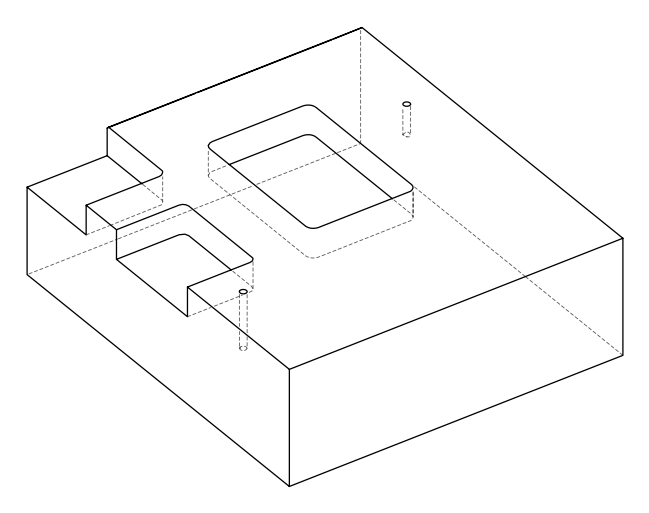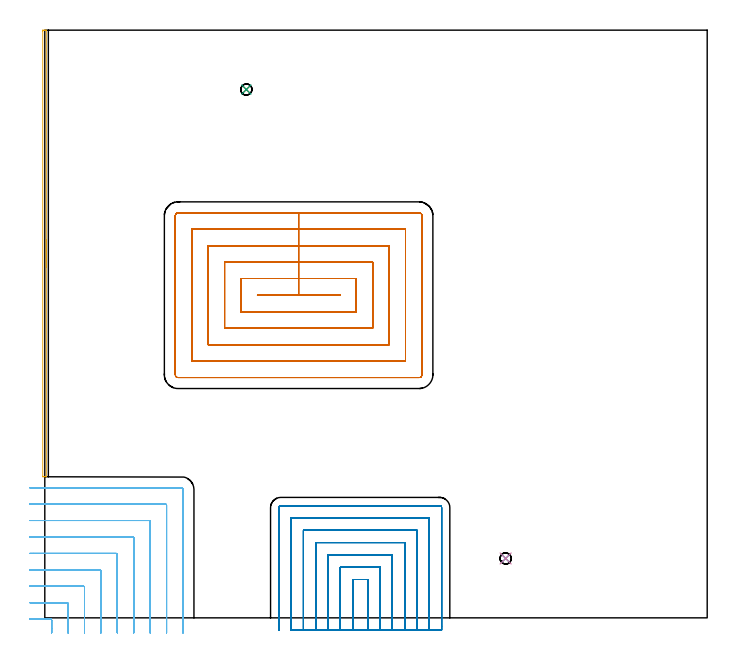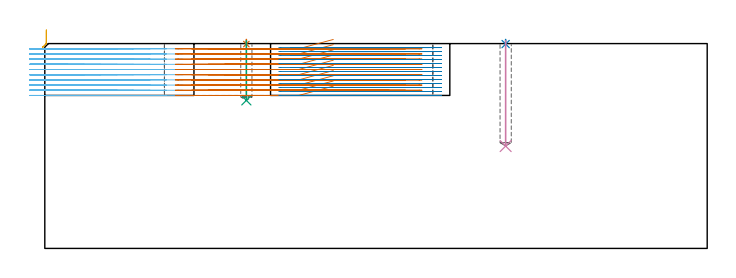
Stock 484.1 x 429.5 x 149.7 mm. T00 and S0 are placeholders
(PLAN: 8 operations, 4 tool changes, 129.8 min)
(1 SPOT_DRILL | STEP1POCKET | NXT0321_9005460120000 | 0.03 min | 0 mm3)
(2 SPOT_DRILL_1 | STEP1POCKET_1 | NXT0321_9005460120000 | 0.03 min | 0 mm3)
(3 DRILL_BLIND_HOLE_INTO_CENTER | STEP1POCKET | UGT0301_477 | 0.18 min | 2084 mm3)
(4 DRILL_BLIND_HOLE_INTO_CENTER_1 | STEP1POCKET_1 | UGT0301_477 | 0.31 min | 3830 mm3)
(5 AREA_MILL | FG_CHAMFER_SURFACE | UGT0205_001 | 2.77 min | 1105 mm3)
(6 MILL_CORNER_NOTCH_RECTANGULAR | CORNER_NOTCH_RECTANGULAR | NXT0201_012 | Follow Part, ap 4, ae 75% | 24.34 min | 425246 mm3)
(7 MILL_RECTANGULAR_POCKET | POCKET_RECTANGULAR_STRAIGHT | NXT0201_012 | Follow Part, ap 4, ae 75% | 45.61 min | 1011156 mm3)
(8 MILL_SLOT | SLOT_PARTIAL_RECTANGULAR | NXT0201_011 | Follow Part, ap 3, ae 75% | 56.55 min | 436104 mm3)
(TOOL NXT0321_9005460120000 | NC Spot Drill, 142deg, 12mm, Carbide, Uncoated | D12 PA142 FL30 Z2)
(TOOL UGT0301_477 | Carbide Drill 8.2 mm | D8.2 PA118 FL75 Z2)
(TOOL UGT0205_001 | Chamfer Mill 20 x 3 x 45 deg. | D20 FL50 Z2)
(TOOL NXT0201_012 | ENDMILL 16mm [2P460-1600-NA 1630] | D16 FL38 Z6)
(TOOL NXT0201_011 | ENDMILL 12mm [2P460-1200-NA 1630] | D12 FL38 Z6)
(OP 1 SPOT_DRILL)
G17 G21 G94 G90
T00 M6
G54
G17 G0 G90 X147.3 Y386.1 S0 M3
G43 Z159.7 H0
G94 G81 G98 Z149.347 F250. R152.7
G80
M5
M2
(OP 2 SPOT_DRILL_1)
G17 G21 G94 G90
T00 M6
G54
G17 G0 G90 X336.8 Y43.4 S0 M3
G43 Z159.7 H0
G94 G81 G98 Z149.347 F250. R152.7
G80
M5
M2
(OP 3 DRILL_BLIND_HOLE_INTO_CENTER)
G17 G21 G94 G90
T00 M6
G54
G17 G0 G90 X147.3 Y386.1 S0 M3
G43 Z159.7 H0
G94 G81 G98 Z108.2 F250. R151.7
G80
M5
M2
(OP 4 DRILL_BLIND_HOLE_INTO_CENTER_1)
G17 G21 G94 G90
T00 M6
G54
G17 G0 G90 X336.8 Y43.4 S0 M3
G43 Z159.7 H0
G94 G81 G98 Z74.8 F250. R151.7
G80
M5
M2
(OP 5 AREA_MILL)
G17 G21 G94 G90
T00 M6
G54
G17 G0 G90 X1.1 Y276.3 S1061 M3
G43 Z159.7 H0
G94 G1 Y276.262 Z158.828 F250.
Y276.148 Z157.964
Y275.959 Z157.112
Y275.697 Z156.28
Y275.363 Z155.474
Y274.96 Z154.7
Y274.492 Z153.964
Y273.96 Z153.272
Y273.371 Z152.629
Y272.728 Z152.04
Y272.036 Z151.508
Y271.3 Z151.04
Y270.526 Z150.637
Y269.72 Z150.303
Y268.888 Z150.041
Y268.037 Z149.852
Y267.172 Z149.738
Y266.3 Z149.7
Y103.271
X1.094 Y103.11 Z149.693
X0.778 Y103.1 Z149.378
X0.473 Z149.072
X-0.2 Z148.395
X-1.415 Z147.181
X-1.491 Y103.103 Z147.105
X-1.5 Y103.485 Z147.1
Y428.883
X-1.499 Y429.116 Z147.101
X-1.491 Y429.497 Z147.105
X-1.415 Y429.5 Z147.182
X-0.2 Z148.395
X0.473 Z149.072
X0.778 Z149.378
X1.094 Y429.49 Z149.693
X1.1 Y429.329 Z149.7
Y266.3
Y265.428 Z149.738
Y264.564 Z149.852
Y263.712 Z150.041
Y262.88 Z150.303
Y262.074 Z150.637
Y261.3 Z151.04
Y260.564 Z151.508
Y259.872 Z152.04
Y259.229 Z152.629
Y258.64 Z153.272
Y258.109 Z153.964
Y257.64 Z154.7
Y257.237 Z155.474
Y256.903 Z156.28
Y256.641 Z157.112
Y256.452 Z157.964
Y256.338 Z158.828
Y256.3 Z159.7
M5
M2
(OP 6 MILL_CORNER_NOTCH_RECTANGULAR)
G17 G21 G94 G90
T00 M6
G54
G17 G0 G90 X5. Y-11. S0 M3
G43 Z159.7 H1
Z145.91
G94 G1 Y-8. F250.
Y-1.693 F500.
G3 X4.207 Y-0.9 R0.8
G1 X-7.949
X-10.949 F250.
G0 Z159.7
X17. Y-11.
Z145.91
G1 Y-8.
Y10.307 F500.
G3 X16.207 Y11.1 R0.8
G1 X-8.
X-11. F250.
G0 Z159.7
X29. Y-11.
Z145.91
G1 Y-8.
Y22.306 F500.
G3 X28.206 Y23.1 R0.8
G1 X-8.
X-11. F250.
G0 Z159.7
X41. Y-11.
Z145.91
G1 Y-8.
Y34.306 F500.
G3 X40.206 Y35.1 R0.8
G1 X-8.
X-11. F250.
G0 Z159.7
X53. Y-11.
Z145.91
G1 Y-8.
Y46.305 F500.
G3 X52.205 Y47.1 R0.8
G1 X-8.
X-11. F250.
G0 Z159.7
X65. Y-11.
Z145.91
G1 Y-8.
Y58.305 F500.
G3 X64.205 Y59.1 R0.8
G1 X-8.
X-11. F250.
G0 Z159.7
X77. Y-11.
Z145.91
G1 Y-8.
Y70.305 F500.
G3 X76.205 Y71.1 R0.8
G1 X-8.
X-11. F250.
G0 Z159.7
X89. Y-11.
Z145.91
G1 Y-8.
Y82.305 F500.
G3 X88.205 Y83.1 R0.8
G1 X-8.
X-11. F250.
G0 Z159.7
X101. Y-11.
Z145.91
G1 Y-8.
Y93.7 F500.
G3 X99.6 Y95.1 R1.4
G1 X-8.
X-11. F250.
G0 Z159.7
X5. Y-11.
Z142.12
G1 Y-8.
Y-1.693 F500.
G3 X4.207 Y-0.9 R0.8
G1 X-7.949
X-10.949 F250.
G0 Z159.7
X17. Y-11.
Z142.12
G1 Y-8.
Y10.307 F500.
G3 X16.207 Y11.1 R0.8
G1 X-8.
X-11. F250.
G0 Z159.7
X29. Y-11.
Z142.12
G1 Y-8.
Y22.306 F500.
G3 X28.206 Y23.1 R0.8
G1 X-8.
X-11. F250.
G0 Z159.7
X41. Y-11.
Z142.12
G1 Y-8.
Y34.306 F500.
G3 X40.206 Y35.1 R0.8
G1 X-8.
X-11. F250.
G0 Z159.7
X53. Y-11.
Z142.12
G1 Y-8.
Y46.305 F500.
G3 X52.205 Y47.1 R0.8
G1 X-8.
X-11. F250.
G0 Z159.7
X65. Y-11.
Z142.12
G1 Y-8.
Y58.305 F500.
G3 X64.205 Y59.1 R0.8
G1 X-8.
X-11. F250.
G0 Z159.7
X77. Y-11.
Z142.12
G1 Y-8.
Y70.305 F500.
G3 X76.205 Y71.1 R0.8
G1 X-8.
X-11. F250.
G0 Z159.7
X89. Y-11.
Z142.12
G1 Y-8.
Y82.305 F500.
G3 X88.205 Y83.1 R0.8
G1 X-8.
X-11. F250.
G0 Z159.7
X101. Y-11.
Z142.12
G1 Y-8.
Y93.7 F500.
G3 X99.6 Y95.1 R1.4
G1 X-8.
X-11. F250.
G0 Z159.7
X5. Y-11.
Z138.33
G1 Y-8.
Y-1.693 F500.
G3 X4.207 Y-0.9 R0.8
G1 X-7.949
X-10.949 F250.
G0 Z159.7
X17. Y-11.
Z138.33
G1 Y-8.
Y10.307 F500.
G3 X16.207 Y11.1 R0.8
G1 X-8.
X-11. F250.
G0 Z159.7
X29. Y-11.
Z138.33
G1 Y-8.
Y22.306 F500.
G3 X28.206 Y23.1 R0.8
G1 X-8.
X-11. F250.
G0 Z159.7
X41. Y-11.
Z138.33
G1 Y-8.
Y34.306 F500.
G3 X40.206 Y35.1 R0.8
G1 X-8.
X-11. F250.
G0 Z159.7
X53. Y-11.
Z138.33
G1 Y-8.
Y46.305 F500.
G3 X52.205 Y47.1 R0.8
G1 X-8.
X-11. F250.
G0 Z159.7
X65. Y-11.
Z138.33
G1 Y-8.
Y58.305 F500.
G3 X64.205 Y59.1 R0.8
G1 X-8.
X-11. F250.
G0 Z159.7
X77. Y-11.
Z138.33
G1 Y-8.
Y70.305 F500.
G3 X76.205 Y71.1 R0.8
G1 X-8.
X-11. F250.
G0 Z159.7
X89. Y-11.
Z138.33
G1 Y-8.
Y82.305 F500.
G3 X88.205 Y83.1 R0.8
G1 X-8.
X-11. F250.
G0 Z159.7
X101. Y-11.
Z138.33
G1 Y-8.
Y93.7 F500.
G3 X99.6 Y95.1 R1.4
G1 X-8.
X-11. F250.
G0 Z159.7
X5. Y-11.
Z134.54
G1 Y-8.
Y-1.693 F500.
G3 X4.207 Y-0.9 R0.8
G1 X-7.949
X-10.949 F250.
G0 Z159.7
X17. Y-11.
Z134.54
G1 Y-8.
Y10.307 F500.
G3 X16.207 Y11.1 R0.8
G1 X-8.
X-11. F250.
G0 Z159.7
X29. Y-11.
Z134.54
G1 Y-8.
Y22.306 F500.
G3 X28.206 Y23.1 R0.8
G1 X-8.
X-11. F250.
G0 Z159.7
X41. Y-11.
Z134.54
G1 Y-8.
Y34.306 F500.
G3 X40.206 Y35.1 R0.8
G1 X-8.
X-11. F250.
G0 Z159.7
X53. Y-11.
Z134.54
G1 Y-8.
Y46.305 F500.
G3 X52.205 Y47.1 R0.8
G1 X-8.
X-11. F250.
G0 Z159.7
X65. Y-11.
Z134.54
G1 Y-8.
Y58.305 F500.
G3 X64.205 Y59.1 R0.8
G1 X-8.
X-11. F250.
G0 Z159.7
X77. Y-11.
Z134.54
G1 Y-8.
Y70.305 F500.
G3 X76.205 Y71.1 R0.8
G1 X-8.
X-11. F250.
G0 Z159.7
X89. Y-11.
Z134.54
G1 Y-8.
Y82.305 F500.
G3 X88.205 Y83.1 R0.8
G1 X-8.
X-11. F250.
G0 Z159.7
X101. Y-11.
Z134.54
G1 Y-8.
Y93.7 F500.
G3 X99.6 Y95.1 R1.4
G1 X-8.
X-11. F250.
G0 Z159.7
X5. Y-11.
Z130.75
G1 Y-8.
Y-1.693 F500.
G3 X4.207 Y-0.9 R0.8
G1 X-7.949
X-10.949 F250.
G0 Z159.7
X17. Y-11.
Z130.75
G1 Y-8.
Y10.307 F500.
G3 X16.207 Y11.1 R0.8
G1 X-8.
X-11. F250.
G0 Z159.7
X29. Y-11.
Z130.75
G1 Y-8.
Y22.306 F500.
G3 X28.206 Y23.1 R0.8
G1 X-8.
X-11. F250.
G0 Z159.7
X41. Y-11.
Z130.75
G1 Y-8.
Y34.306 F500.
G3 X40.206 Y35.1 R0.8
G1 X-8.
X-11. F250.
G0 Z159.7
X53. Y-11.
Z130.75
G1 Y-8.
Y46.305 F500.
G3 X52.205 Y47.1 R0.8
G1 X-8.
X-11. F250.
G0 Z159.7
X65. Y-11.
Z130.75
G1 Y-8.
Y58.305 F500.
G3 X64.205 Y59.1 R0.8
G1 X-8.
X-11. F250.
G0 Z159.7
X77. Y-11.
Z130.75
G1 Y-8.
Y70.305 F500.
G3 X76.205 Y71.1 R0.8
G1 X-8.
X-11. F250.
G0 Z159.7
X89. Y-11.
Z130.75
G1 Y-8.
Y82.305 F500.
G3 X88.205 Y83.1 R0.8
G1 X-8.
X-11. F250.
G0 Z159.7
X101. Y-11.
Z130.75
G1 Y-8.
Y93.7 F500.
G3 X99.6 Y95.1 R1.4
G1 X-8.
X-11. F250.
G0 Z159.7
X5. Y-11.
Z126.96
G1 Y-8.
Y-1.693 F500.
G3 X4.207 Y-0.9 R0.8
G1 X-7.949
X-10.949 F250.
G0 Z159.7
X17. Y-11.
Z126.96
G1 Y-8.
Y10.307 F500.
G3 X16.207 Y11.1 R0.8
G1 X-8.
X-11. F250.
G0 Z159.7
X29. Y-11.
Z126.96
G1 Y-8.
Y22.306 F500.
G3 X28.206 Y23.1 R0.8
G1 X-8.
X-11. F250.
G0 Z159.7
X41. Y-11.
Z126.96
G1 Y-8.
Y34.306 F500.
G3 X40.206 Y35.1 R0.8
G1 X-8.
X-11. F250.
G0 Z159.7
X53. Y-11.
Z126.96
G1 Y-8.
Y46.305 F500.
G3 X52.205 Y47.1 R0.8
G1 X-8.
X-11. F250.
G0 Z159.7
X65. Y-11.
Z126.96
G1 Y-8.
Y58.305 F500.
G3 X64.205 Y59.1 R0.8
G1 X-8.
X-11. F250.
G0 Z159.7
X77. Y-11.
Z126.96
G1 Y-8.
Y70.305 F500.
G3 X76.205 Y71.1 R0.8
G1 X-8.
X-11. F250.
G0 Z159.7
X89. Y-11.
Z126.96
G1 Y-8.
Y82.305 F500.
G3 X88.205 Y83.1 R0.8
G1 X-8.
X-11. F250.
G0 Z159.7
X101. Y-11.
Z126.96
G1 Y-8.
Y93.7 F500.
G3 X99.6 Y95.1 R1.4
G1 X-8.
X-11. F250.
G0 Z159.7
X5. Y-11.
Z123.17
G1 Y-8.
Y-1.693 F500.
G3 X4.207 Y-0.9 R0.8
G1 X-7.949
X-10.949 F250.
G0 Z159.7
X17. Y-11.
Z123.17
G1 Y-8.
Y10.307 F500.
G3 X16.207 Y11.1 R0.8
G1 X-8.
X-11. F250.
G0 Z159.7
X29. Y-11.
Z123.17
G1 Y-8.
Y22.306 F500.
G3 X28.206 Y23.1 R0.8
G1 X-8.
X-11. F250.
G0 Z159.7
X41. Y-11.
Z123.17
G1 Y-8.
Y34.306 F500.
G3 X40.206 Y35.1 R0.8
G1 X-8.
X-11. F250.
G0 Z159.7
X53. Y-11.
Z123.17
G1 Y-8.
Y46.305 F500.
G3 X52.205 Y47.1 R0.8
G1 X-8.
X-11. F250.
G0 Z159.7
X65. Y-11.
Z123.17
G1 Y-8.
Y58.305 F500.
G3 X64.205 Y59.1 R0.8
G1 X-8.
X-11. F250.
G0 Z159.7
X77. Y-11.
Z123.17
G1 Y-8.
Y70.305 F500.
G3 X76.205 Y71.1 R0.8
G1 X-8.
X-11. F250.
G0 Z159.7
X89. Y-11.
Z123.17
G1 Y-8.
Y82.305 F500.
G3 X88.205 Y83.1 R0.8
G1 X-8.
X-11. F250.
G0 Z159.7
X101. Y-11.
Z123.17
G1 Y-8.
Y93.7 F500.
G3 X99.6 Y95.1 R1.4
G1 X-8.
X-11. F250.
G0 Z159.7
X5. Y-11.
Z119.38
G1 Y-8.
Y-1.693 F500.
G3 X4.207 Y-0.9 R0.8
G1 X-7.949
X-10.949 F250.
G0 Z159.7
X17. Y-11.
Z119.38
G1 Y-8.
Y10.307 F500.
G3 X16.207 Y11.1 R0.8
G1 X-8.
X-11. F250.
G0 Z159.7
X29. Y-11.
Z119.38
G1 Y-8.
Y22.306 F500.
G3 X28.206 Y23.1 R0.8
G1 X-8.
X-11. F250.
G0 Z159.7
X41. Y-11.
Z119.38
G1 Y-8.
Y34.306 F500.
G3 X40.206 Y35.1 R0.8
G1 X-8.
X-11. F250.
G0 Z159.7
X53. Y-11.
Z119.38
G1 Y-8.
Y46.305 F500.
G3 X52.205 Y47.1 R0.8
G1 X-8.
X-11. F250.
G0 Z159.7
X65. Y-11.
Z119.38
G1 Y-8.
Y58.305 F500.
G3 X64.205 Y59.1 R0.8
G1 X-8.
X-11. F250.
G0 Z159.7
X77. Y-11.
Z119.38
G1 Y-8.
Y70.305 F500.
G3 X76.205 Y71.1 R0.8
G1 X-8.
X-11. F250.
G0 Z159.7
X89. Y-11.
Z119.38
G1 Y-8.
Y82.305 F500.
G3 X88.205 Y83.1 R0.8
G1 X-8.
X-11. F250.
G0 Z159.7
X101. Y-11.
Z119.38
G1 Y-8.
Y93.7 F500.
G3 X99.6 Y95.1 R1.4
G1 X-8.
X-11. F250.
G0 Z159.7
X5. Y-11.
Z115.59
G1 Y-8.
Y-1.693 F500.
G3 X4.207 Y-0.9 R0.8
G1 X-7.949
X-10.949 F250.
G0 Z159.7
X17. Y-11.
Z115.59
G1 Y-8.
Y10.307 F500.
G3 X16.207 Y11.1 R0.8
G1 X-8.
X-11. F250.
G0 Z159.7
X29. Y-11.
Z115.59
G1 Y-8.
Y22.306 F500.
G3 X28.206 Y23.1 R0.8
G1 X-8.
X-11. F250.
G0 Z159.7
X41. Y-11.
Z115.59
G1 Y-8.
Y34.306 F500.
G3 X40.206 Y35.1 R0.8
G1 X-8.
X-11. F250.
G0 Z159.7
X53. Y-11.
Z115.59
G1 Y-8.
Y46.305 F500.
G3 X52.205 Y47.1 R0.8
G1 X-8.
X-11. F250.
G0 Z159.7
X65. Y-11.
Z115.59
G1 Y-8.
Y58.305 F500.
G3 X64.205 Y59.1 R0.8
G1 X-8.
X-11. F250.
G0 Z159.7
X77. Y-11.
Z115.59
G1 Y-8.
Y70.305 F500.
G3 X76.205 Y71.1 R0.8
G1 X-8.
X-11. F250.
G0 Z159.7
X89. Y-11.
Z115.59
G1 Y-8.
Y82.305 F500.
G3 X88.205 Y83.1 R0.8
G1 X-8.
X-11. F250.
G0 Z159.7
X101. Y-11.
Z115.59
G1 Y-8.
Y93.7 F500.
G3 X99.6 Y95.1 R1.4
G1 X-8.
X-11. F250.
G0 Z159.7
X5. Y-11.
Z111.8
G1 Y-8.
Y-1.693 F500.
G3 X4.207 Y-0.9 R0.8
G1 X-7.949
X-10.949 F250.
G0 Z159.7
X17. Y-11.
Z111.8
G1 Y-8.
Y10.307 F500.
G3 X16.207 Y11.1 R0.8
G1 X-8.
X-11. F250.
G0 Z159.7
X29. Y-11.
Z111.8
G1 Y-8.
Y22.306 F500.
G3 X28.206 Y23.1 R0.8
G1 X-8.
X-11. F250.
G0 Z159.7
X41. Y-11.
Z111.8
G1 Y-8.
Y34.306 F500.
G3 X40.206 Y35.1 R0.8
G1 X-8.
X-11. F250.
G0 Z159.7
X53. Y-11.
Z111.8
G1 Y-8.
Y46.305 F500.
G3 X52.205 Y47.1 R0.8
G1 X-8.
X-11. F250.
G0 Z159.7
X65. Y-11.
Z111.8
G1 Y-8.
Y58.305 F500.
G3 X64.205 Y59.1 R0.8
G1 X-8.
X-11. F250.
G0 Z159.7
X77. Y-11.
Z111.8
G1 Y-8.
Y70.305 F500.
G3 X76.205 Y71.1 R0.8
G1 X-8.
X-11. F250.
G0 Z159.7
X89. Y-11.
Z111.8
G1 Y-8.
Y82.305 F500.
G3 X88.205 Y83.1 R0.8
G1 X-8.
X-11. F250.
G0 Z159.7
X101. Y-11.
Z111.8
G1 Y-8.
Y93.7 F500.
G3 X99.6 Y95.1 R1.4
G1 X-8.
X-11. F250.
G0 Z159.7
M5
M2
(OP 7 MILL_RECTANGULAR_POCKET)
G17 G21 G94 G90
T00 M6
G54
G17 G0 G90 X210.841 Y236. S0 M3
G43 Z159.7 H1
Z152.7
G94 G1 X185.5 Z145.91 F250.
X155.4 F500.
Y235.6
X215.6
Y236.
X185.5
Y248.
X143.4
Y223.6
X227.6
Y248.
X185.5
Y260.
X131.4
Y211.6
X239.6
Y260.
X185.5
Y272.
X119.4
Y199.6
X251.6
Y272.
X185.5
Y284.
X107.4
Y187.6
X263.6
Y284.
X185.5
Y296.
X97.4
G3 X95.4 Y294. R2.
G1 Y177.6
G3 X97.4 Y175.6 R2.
G1 X273.6
G3 X275.6 Y177.6 R2.
G1 Y294.
G3 X273.6 Y296. R2.
G1 X185.5
X184.5
G0 X210.841 Y236. Z148.91
G1 X185.5 Z142.12 F250.
X155.4 F500.
Y235.6
X215.6
Y236.
X185.5
Y248.
X143.4
Y223.6
X227.6
Y248.
X185.5
Y260.
X131.4
Y211.6
X239.6
Y260.
X185.5
Y272.
X119.4
Y199.6
X251.6
Y272.
X185.5
Y284.
X107.4
Y187.6
X263.6
Y284.
X185.5
Y296.
X97.4
G3 X95.4 Y294. R2.
G1 Y177.6
G3 X97.4 Y175.6 R2.
G1 X273.6
G3 X275.6 Y177.6 R2.
G1 Y294.
G3 X273.6 Y296. R2.
G1 X185.5
X184.5
G0 X210.841 Y236. Z145.12
G1 X185.5 Z138.33 F250.
X155.4 F500.
Y235.6
X215.6
Y236.
X185.5
Y248.
X143.4
Y223.6
X227.6
Y248.
X185.5
Y260.
X131.4
Y211.6
X239.6
Y260.
X185.5
Y272.
X119.4
Y199.6
X251.6
Y272.
X185.5
Y284.
X107.4
Y187.6
X263.6
Y284.
X185.5
Y296.
X97.4
G3 X95.4 Y294. R2.
G1 Y177.6
G3 X97.4 Y175.6 R2.
G1 X273.6
G3 X275.6 Y177.6 R2.
G1 Y294.
G3 X273.6 Y296. R2.
G1 X185.5
X184.5
G0 X210.841 Y236. Z141.33
G1 X185.5 Z134.54 F250.
X155.4 F500.
Y235.6
X215.6
Y236.
X185.5
Y248.
X143.4
Y223.6
X227.6
Y248.
X185.5
Y260.
X131.4
Y211.6
X239.6
Y260.
X185.5
Y272.
X119.4
Y199.6
X251.6
Y272.
X185.5
Y284.
X107.4
Y187.6
X263.6
Y284.
X185.5
Y296.
X97.4
G3 X95.4 Y294. R2.
G1 Y177.6
G3 X97.4 Y175.6 R2.
G1 X273.6
G3 X275.6 Y177.6 R2.
G1 Y294.
G3 X273.6 Y296. R2.
G1 X185.5
X184.5
G0 X210.841 Y236. Z137.54
G1 X185.5 Z130.75 F250.
X155.4 F500.
Y235.6
X215.6
Y236.
X185.5
Y248.
X143.4
Y223.6
X227.6
Y248.
X185.5
Y260.
X131.4
Y211.6
X239.6
Y260.
X185.5
Y272.
X119.4
Y199.6
X251.6
Y272.
X185.5
Y284.
X107.4
Y187.6
X263.6
Y284.
X185.5
Y296.
X97.4
G3 X95.4 Y294. R2.
G1 Y177.6
G3 X97.4 Y175.6 R2.
G1 X273.6
G3 X275.6 Y177.6 R2.
G1 Y294.
G3 X273.6 Y296. R2.
G1 X185.5
X184.5
G0 X210.841 Y236. Z133.75
G1 X185.5 Z126.96 F250.
X155.4 F500.
Y235.6
X215.6
Y236.
X185.5
Y248.
X143.4
Y223.6
X227.6
Y248.
X185.5
Y260.
X131.4
Y211.6
X239.6
Y260.
X185.5
Y272.
X119.4
Y199.6
X251.6
Y272.
X185.5
Y284.
X107.4
Y187.6
X263.6
Y284.
X185.5
Y296.
X97.4
G3 X95.4 Y294. R2.
G1 Y177.6
G3 X97.4 Y175.6 R2.
G1 X273.6
G3 X275.6 Y177.6 R2.
G1 Y294.
G3 X273.6 Y296. R2.
G1 X185.5
X184.5
G0 X210.841 Y236. Z129.96
G1 X185.5 Z123.17 F250.
X155.4 F500.
Y235.6
X215.6
Y236.
X185.5
Y248.
X143.4
Y223.6
X227.6
Y248.
X185.5
Y260.
X131.4
Y211.6
X239.6
Y260.
X185.5
Y272.
X119.4
Y199.6
X251.6
Y272.
X185.5
Y284.
X107.4
Y187.6
X263.6
Y284.
X185.5
Y296.
X97.4
G3 X95.4 Y294. R2.
G1 Y177.6
G3 X97.4 Y175.6 R2.
G1 X273.6
G3 X275.6 Y177.6 R2.
G1 Y294.
G3 X273.6 Y296. R2.
G1 X185.5
X184.5
G0 X210.841 Y236. Z126.17
G1 X185.5 Z119.38 F250.
X155.4 F500.
Y235.6
X215.6
Y236.
X185.5
Y248.
X143.4
Y223.6
X227.6
Y248.
X185.5
Y260.
X131.4
Y211.6
X239.6
Y260.
X185.5
Y272.
X119.4
Y199.6
X251.6
Y272.
X185.5
Y284.
X107.4
Y187.6
X263.6
Y284.
X185.5
Y296.
X97.4
G3 X95.4 Y294. R2.
G1 Y177.6
G3 X97.4 Y175.6 R2.
G1 X273.6
G3 X275.6 Y177.6 R2.
G1 Y294.
G3 X273.6 Y296. R2.
G1 X185.5
X184.5
G0 X210.841 Y236. Z122.38
G1 X185.5 Z115.59 F250.
X155.4 F500.
Y235.6
X215.6
Y236.
X185.5
Y248.
X143.4
Y223.6
X227.6
Y248.
X185.5
Y260.
X131.4
Y211.6
X239.6
Y260.
X185.5
Y272.
X119.4
Y199.6
X251.6
Y272.
X185.5
Y284.
X107.4
Y187.6
X263.6
Y284.
X185.5
Y296.
X97.4
G3 X95.4 Y294. R2.
G1 Y177.6
G3 X97.4 Y175.6 R2.
G1 X273.6
G3 X275.6 Y177.6 R2.
G1 Y294.
G3 X273.6 Y296. R2.
G1 X185.5
X184.5
G0 X210.841 Y236. Z118.59
G1 X185.5 Z111.8 F250.
X155.4 F500.
Y235.6
X215.6
Y236.
X185.5
Y248.
X143.4
Y223.6
X227.6
Y248.
X185.5
Y260.
X131.4
Y211.6
X239.6
Y260.
X185.5
Y272.
X119.4
Y199.6
X251.6
Y272.
X185.5
Y284.
X107.4
Y187.6
X263.6
Y284.
X185.5
Y296.
X97.4
G3 X95.4 Y294. R2.
G1 Y177.6
G3 X97.4 Y175.6 R2.
G1 X273.6
G3 X275.6 Y177.6 R2.
G1 Y294.
G3 X273.6 Y296. R2.
G1 X185.5
X184.5
G0 Z159.7
M5
M2
(OP 8 MILL_SLOT)
G17 G21 G94 G90
T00 M6
G54
G17 G0 G90 X236. Y-9. S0 M3
G43 Z159.7 H1
Z146.785
G94 G1 Y-6. F250.
Y28. F500.
X225.
Y-6.
Y-9. F250.
X245.
Y-6.
Y37. F500.
X216.
Y-6.
Y-9. F250.
X254.
Y-6.
Y46. F500.
X207.
Y-6.
Y-9. F250.
X263.
Y-6.
Y55. F500.
X198.
Y-6.
Y-9. F250.
X272.
Y-6.
Y64. F500.
X189.
Y-6.
Y-9. F250.
X281.
Y-6.
Y73. F500.
X180.
Y-6.
Y-9. F250.
X290.
Y-6.
Y80.6 F500.
G3 X288.6 Y82. R1.4
G1 X172.4
G3 X171. Y80.6 R1.4
G1 Y-6.
Y-9. F250.
G0 X236. Z143.869
G1 Y-6.
Y28. F500.
X225.
Y-6.
Y-9. F250.
X245.
Y-6.
Y37. F500.
X216.
Y-6.
Y-9. F250.
X254.
Y-6.
Y46. F500.
X207.
Y-6.
Y-9. F250.
X263.
Y-6.
Y55. F500.
X198.
Y-6.
Y-9. F250.
X272.
Y-6.
Y64. F500.
X189.
Y-6.
Y-9. F250.
X281.
Y-6.
Y73. F500.
X180.
Y-6.
Y-9. F250.
X290.
Y-6.
Y80.6 F500.
G3 X288.6 Y82. R1.4
G1 X172.4
G3 X171. Y80.6 R1.4
G1 Y-6.
Y-9. F250.
G0 X236. Z140.954
G1 Y-6.
Y28. F500.
X225.
Y-6.
Y-9. F250.
X245.
Y-6.
Y37. F500.
X216.
Y-6.
Y-9. F250.
X254.
Y-6.
Y46. F500.
X207.
Y-6.
Y-9. F250.
X263.
Y-6.
Y55. F500.
X198.
Y-6.
Y-9. F250.
X272.
Y-6.
Y64. F500.
X189.
Y-6.
Y-9. F250.
X281.
Y-6.
Y73. F500.
X180.
Y-6.
Y-9. F250.
X290.
Y-6.
Y80.6 F500.
G3 X288.6 Y82. R1.4
G1 X172.4
G3 X171. Y80.6 R1.4
G1 Y-6.
Y-9. F250.
G0 X236. Z138.038
G1 Y-6.
Y28. F500.
X225.
Y-6.
Y-9. F250.
X245.
Y-6.
Y37. F500.
X216.
Y-6.
Y-9. F250.
X254.
Y-6.
Y46. F500.
X207.
Y-6.
Y-9. F250.
X263.
Y-6.
Y55. F500.
X198.
Y-6.
Y-9. F250.
X272.
Y-6.
Y64. F500.
X189.
Y-6.
Y-9. F250.
X281.
Y-6.
Y73. F500.
X180.
Y-6.
Y-9. F250.
X290.
Y-6.
Y80.6 F500.
G3 X288.6 Y82. R1.4
G1 X172.4
G3 X171. Y80.6 R1.4
G1 Y-6.
Y-9. F250.
G0 X236. Z135.123
G1 Y-6.
Y28. F500.
X225.
Y-6.
Y-9. F250.
X245.
Y-6.
Y37. F500.
X216.
Y-6.
Y-9. F250.
X254.
Y-6.
Y46. F500.
X207.
Y-6.
Y-9. F250.
X263.
Y-6.
Y55. F500.
X198.
Y-6.
Y-9. F250.
X272.
Y-6.
Y64. F500.
X189.
Y-6.
Y-9. F250.
X281.
Y-6.
Y73. F500.
X180.
Y-6.
Y-9. F250.
X290.
Y-6.
Y80.6 F500.
G3 X288.6 Y82. R1.4
G1 X172.4
G3 X171. Y80.6 R1.4
G1 Y-6.
Y-9. F250.
G0 X236. Z132.208
G1 Y-6.
Y28. F500.
X225.
Y-6.
Y-9. F250.
X245.
Y-6.
Y37. F500.
X216.
Y-6.
Y-9. F250.
X254.
Y-6.
Y46. F500.
X207.
Y-6.
Y-9. F250.
X263.
Y-6.
Y55. F500.
X198.
Y-6.
Y-9. F250.
X272.
Y-6.
Y64. F500.
X189.
Y-6.
Y-9. F250.
X281.
Y-6.
Y73. F500.
X180.
Y-6.
Y-9. F250.
X290.
Y-6.
Y80.6 F500.
G3 X288.6 Y82. R1.4
G1 X172.4
G3 X171. Y80.6 R1.4
G1 Y-6.
Y-9. F250.
G0 X236. Z129.292
G1 Y-6.
Y28. F500.
X225.
Y-6.
Y-9. F250.
X245.
Y-6.
Y37. F500.
X216.
Y-6.
Y-9. F250.
X254.
Y-6.
Y46. F500.
X207.
Y-6.
Y-9. F250.
X263.
Y-6.
Y55. F500.
X198.
Y-6.
Y-9. F250.
X272.
Y-6.
Y64. F500.
X189.
Y-6.
Y-9. F250.
X281.
Y-6.
Y73. F500.
X180.
Y-6.
Y-9. F250.
X290.
Y-6.
Y80.6 F500.
G3 X288.6 Y82. R1.4
G1 X172.4
G3 X171. Y80.6 R1.4
G1 Y-6.
Y-9. F250.
G0 X236. Z126.377
G1 Y-6.
Y28. F500.
X225.
Y-6.
Y-9. F250.
X245.
Y-6.
Y37. F500.
X216.
Y-6.
Y-9. F250.
X254.
Y-6.
Y46. F500.
X207.
Y-6.
Y-9. F250.
X263.
Y-6.
Y55. F500.
X198.
Y-6.
Y-9. F250.
X272.
Y-6.
Y64. F500.
X189.
Y-6.
Y-9. F250.
X281.
Y-6.
Y73. F500.
X180.
Y-6.
Y-9. F250.
X290.
Y-6.
Y80.6 F500.
G3 X288.6 Y82. R1.4
G1 X172.4
G3 X171. Y80.6 R1.4
G1 Y-6.
Y-9. F250.
G0 X236. Z123.462
G1 Y-6.
Y28. F500.
X225.
Y-6.
Y-9. F250.
X245.
Y-6.
Y37. F500.
X216.
Y-6.
Y-9. F250.
X254.
Y-6.
Y46. F500.
X207.
Y-6.
Y-9. F250.
X263.
Y-6.
Y55. F500.
X198.
Y-6.
Y-9. F250.
X272.
Y-6.
Y64. F500.
X189.
Y-6.
Y-9. F250.
X281.
Y-6.
Y73. F500.
X180.
Y-6.
Y-9. F250.
X290.
Y-6.
Y80.6 F500.
G3 X288.6 Y82. R1.4
G1 X172.4
G3 X171. Y80.6 R1.4
G1 Y-6.
Y-9. F250.
G0 X236. Z120.546
G1 Y-6.
Y28. F500.
X225.
Y-6.
Y-9. F250.
X245.
Y-6.
Y37. F500.
X216.
Y-6.
Y-9. F250.
X254.
Y-6.
Y46. F500.
X207.
Y-6.
Y-9. F250.
X263.
Y-6.
Y55. F500.
X198.
Y-6.
Y-9. F250.
X272.
Y-6.
Y64. F500.
X189.
Y-6.
Y-9. F250.
X281.
Y-6.
Y73. F500.
X180.
Y-6.
Y-9. F250.
X290.
Y-6.
Y80.6 F500.
G3 X288.6 Y82. R1.4
G1 X172.4
G3 X171. Y80.6 R1.4
G1 Y-6.
Y-9. F250.
G0 X236. Z117.631
G1 Y-6.
Y28. F500.
X225.
Y-6.
Y-9. F250.
X245.
Y-6.
Y37. F500.
X216.
Y-6.
Y-9. F250.
X254.
Y-6.
Y46. F500.
X207.
Y-6.
Y-9. F250.
X263.
Y-6.
Y55. F500.
X198.
Y-6.
Y-9. F250.
X272.
Y-6.
Y64. F500.
X189.
Y-6.
Y-9. F250.
X281.
Y-6.
Y73. F500.
X180.
Y-6.
Y-9. F250.
X290.
Y-6.
Y80.6 F500.
G3 X288.6 Y82. R1.4
G1 X172.4
G3 X171. Y80.6 R1.4
G1 Y-6.
Y-9. F250.
G0 X236. Z114.715
G1 Y-6.
Y28. F500.
X225.
Y-6.
Y-9. F250.
X245.
Y-6.
Y37. F500.
X216.
Y-6.
Y-9. F250.
X254.
Y-6.
Y46. F500.
X207.
Y-6.
Y-9. F250.
X263.
Y-6.
Y55. F500.
X198.
Y-6.
Y-9. F250.
X272.
Y-6.
Y64. F500.
X189.
Y-6.
Y-9. F250.
X281.
Y-6.
Y73. F500.
X180.
Y-6.
Y-9. F250.
X290.
Y-6.
Y80.6 F500.
G3 X288.6 Y82. R1.4
G1 X172.4
G3 X171. Y80.6 R1.4
G1 Y-6.
Y-9. F250.
G0 X236. Z111.8
G1 Y-6.
Y28. F500.
X225.
Y-6.
Y-9. F250.
X245.
Y-6.
Y37. F500.
X216.
Y-6.
Y-9. F250.
X254.
Y-6.
Y46. F500.
X207.
Y-6.
Y-9. F250.
X263.
Y-6.
Y55. F500.
X198.
Y-6.
Y-9. F250.
X272.
Y-6.
Y64. F500.
X189.
Y-6.
Y-9. F250.
X281.
Y-6.
Y73. F500.
X180.
Y-6.
Y-9. F250.
X290.
Y-6.
Y80.6 F500.
G3 X288.6 Y82. R1.4
G1 X172.4
G3 X171. Y80.6 R1.4
G1 Y-6.
Y-9. F250.
G0 Z159.7
M5
M2
